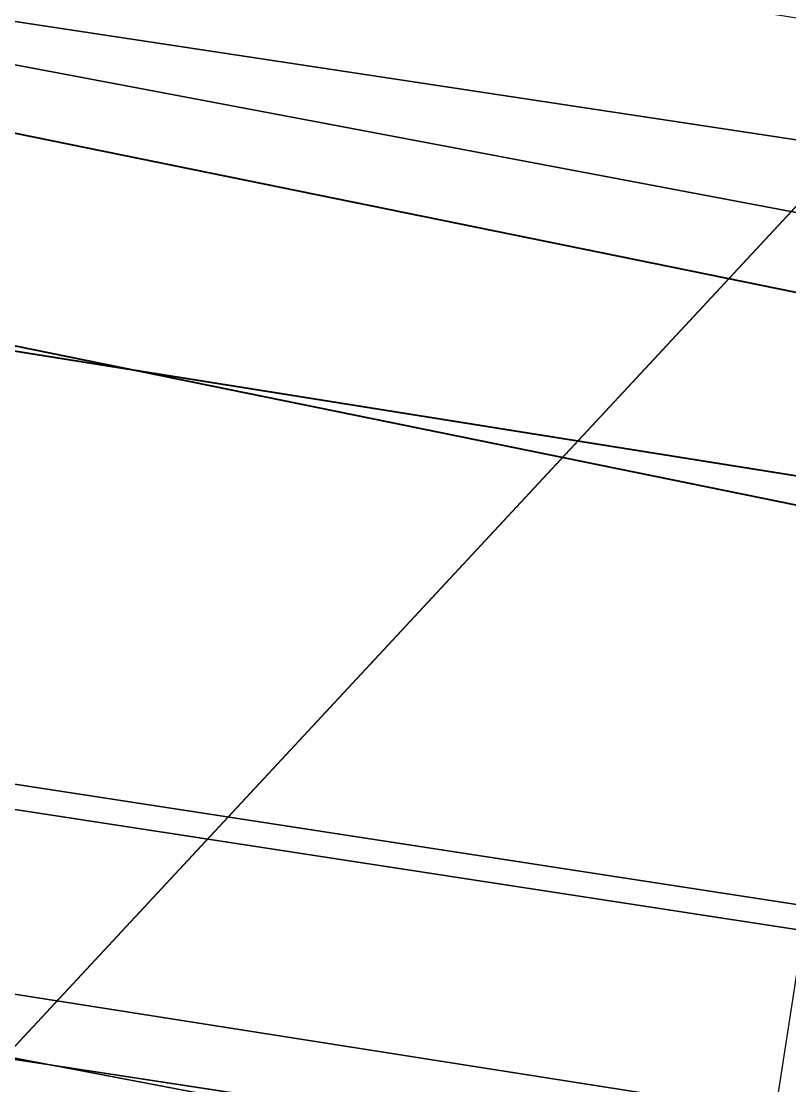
# Model space of a CAD drawing. Header units: metres. Extents: x 503497 to 504361, y 6966567 to 6966857.
# Drawn here: x 504125.2159 to 504125.3481, y 6966706.5749 to 6966706.7582 of the extents above; entities that cross this region are included whole.
import ezdxf

# ---------------------------------------------------------------- set-up
doc = ezdxf.new("R2010")
doc.units = ezdxf.units.M

msp = doc.modelspace()

# ---------------------------------------------------------------- linework, layer by layer
at = {"layer": 'SHADOW_APPROVED_20260111T072000'}
for points in [[(504124.9683, 6966704.1079), (504125.9354, 6966710.4181), (504052.7616, 6966725.3221), (504051.7945, 6966719.0119), (504124.9683, 6966704.1079)], [(504168.8949, 6966699.7238), (504168.6104, 6966697.9001), (504095.4366, 6966712.8041), (504095.7211, 6966714.6278), (504168.8949, 6966699.7238)], [(504168.6104, 6966697.9001), (504168.9205, 6966697.8003), (504095.7467, 6966712.7043), (504095.4366, 6966712.8041), (504168.6104, 6966697.9001)], [(504168.9205, 6966697.8003), (504169.2405, 6966697.5447), (504096.0667, 6966712.4487), (504095.7467, 6966712.7043), (504168.9205, 6966697.8003)]]:
    msp.add_lwpolyline(points, close=True, dxfattribs=at)
msp.add_lwpolyline([(504124.6436, 6966689.8311), (504125.6223, 6966696.1052), (504122.7613, 6966696.5515), (504123.3955, 6966700.6171), (504123.6735, 6966701.1907), (504124.1841, 6966701.6081), (504124.6865, 6966701.7525), (504126.4679, 6966701.5261), (504126.6349, 6966702.5968), (504125.8564, 6966702.7697), (504125.4218, 6966703.0603), (504125.0625, 6966703.6133), (504124.9683, 6966704.1079), (504125.9354, 6966710.4181), (504127.8093, 6966710.1258), (504128.3574, 6966713.6393), (504140.8554, 6966711.6898), (504140.8554, 6966711.6898), (504140.7719, 6966711.1544), (504144.1851, 6966710.622), (504144.5661, 6966713.0647), (504153.1826, 6966711.7206), (504152.9477, 6966710.2148), (504167.8718, 6966707.8869)], dxfattribs=at)
at = {"layer": 'SHADOW_APPROVED_20260114T072400'}
for points in [[(504124.9683, 6966704.1079), (504125.9354, 6966710.4181), (504053.927, 6966724.0568), (504052.9599, 6966717.7466), (504124.9683, 6966704.1079)], [(504154.0443, 6966707.0275), (504153.1492, 6966701.2887), (504074.7733, 6966716.1335), (504075.6684, 6966721.8723), (504154.0443, 6966707.0275)], [(504153.1492, 6966701.2887), (504158.2689, 6966700.4901), (504079.893, 6966715.3349), (504074.7733, 6966716.1335), (504153.1492, 6966701.2887)], [(504158.2689, 6966700.4901), (504156.6455, 6966690.0834), (504078.2696, 6966704.9282), (504079.893, 6966715.3349), (504158.2689, 6966700.4901)]]:
    msp.add_lwpolyline(points, close=True, dxfattribs=at)
msp.add_lwpolyline([(504124.6436, 6966689.8311), (504125.6223, 6966696.1052), (504122.7613, 6966696.5515), (504123.3955, 6966700.6171), (504123.6735, 6966701.1907), (504124.1841, 6966701.6081), (504124.6865, 6966701.7525), (504126.4679, 6966701.5261), (504126.6349, 6966702.5968), (504125.8564, 6966702.7697), (504125.4218, 6966703.0603), (504125.0625, 6966703.6133), (504124.9683, 6966704.1079), (504125.9354, 6966710.4181), (504127.8093, 6966710.1258), (504128.3574, 6966713.6393), (504140.8554, 6966711.6898), (504140.8554, 6966711.6898), (504140.7719, 6966711.1544), (504144.1851, 6966710.622), (504144.5661, 6966713.0647), (504153.1826, 6966711.7206), (504152.9477, 6966710.2148), (504167.8718, 6966707.8869)], dxfattribs=at)
at = {"layer": 'SHADOW_APPROVED_20260122T071500'}
msp.add_lwpolyline([(504124.9683, 6966704.1079), (504125.9354, 6966710.4181), (504043.3689, 6966725.1862), (504042.4018, 6966718.876), (504124.9683, 6966704.1079)], close=True, dxfattribs=at)
msp.add_lwpolyline([(504124.6436, 6966689.8311), (504125.6223, 6966696.1052), (504122.7613, 6966696.5515), (504123.3955, 6966700.6171), (504123.6735, 6966701.1907), (504124.1841, 6966701.6081), (504124.6865, 6966701.7525), (504126.4679, 6966701.5261), (504126.6349, 6966702.5968), (504125.8564, 6966702.7697), (504125.4218, 6966703.0603), (504125.0625, 6966703.6133), (504124.9683, 6966704.1079), (504125.9354, 6966710.4181), (504127.8093, 6966710.1258), (504128.3574, 6966713.6393), (504140.8554, 6966711.6898), (504140.8554, 6966711.6898), (504140.7719, 6966711.1544), (504144.1851, 6966710.622), (504144.5661, 6966713.0647), (504153.1826, 6966711.7206), (504152.9477, 6966710.2148), (504167.8718, 6966707.8869)], dxfattribs=at)
at = {"layer": 'SHADOW_APPROVED_20260124T072500'}
for points in [[(504124.9683, 6966704.1079), (504125.9354, 6966710.4181), (504049.6923, 6966722.1331), (504048.7252, 6966715.8229), (504124.9683, 6966704.1079)], [(504169.7774, 6966699.9974), (504169.5259, 6966699.8139), (504093.2828, 6966711.5289), (504093.5343, 6966711.7124), (504169.7774, 6966699.9974)], [(504169.5259, 6966699.8139), (504168.8949, 6966699.7238), (504092.6518, 6966711.4388), (504093.2828, 6966711.5289), (504169.5259, 6966699.8139)]]:
    msp.add_lwpolyline(points, close=True, dxfattribs=at)
msp.add_lwpolyline([(504124.6436, 6966689.8311), (504125.6223, 6966696.1052), (504122.7613, 6966696.5515), (504123.3955, 6966700.6171), (504123.6735, 6966701.1907), (504124.1841, 6966701.6081), (504124.6865, 6966701.7525), (504126.4679, 6966701.5261), (504126.6349, 6966702.5968), (504125.8564, 6966702.7697), (504125.4218, 6966703.0603), (504125.0625, 6966703.6133), (504124.9683, 6966704.1079), (504125.9354, 6966710.4181), (504127.8093, 6966710.1258), (504128.3574, 6966713.6393), (504140.8554, 6966711.6898), (504140.8554, 6966711.6898), (504140.7719, 6966711.1544), (504144.1851, 6966710.622), (504144.5661, 6966713.0647), (504153.1826, 6966711.7206), (504152.9477, 6966710.2148), (504167.8718, 6966707.8869)], dxfattribs=at)
at = {"layer": 'SHADOW_APPROVED_20260126T071100'}
msp.add_lwpolyline([(504124.9683, 6966704.1079), (504125.9354, 6966710.4181), (504037.5103, 6966725.4639), (504036.5432, 6966719.1537), (504124.9683, 6966704.1079)], close=True, dxfattribs=at)
msp.add_lwpolyline([(504124.6436, 6966689.8311), (504125.6223, 6966696.1052), (504122.7613, 6966696.5515), (504123.3955, 6966700.6171), (504123.6735, 6966701.1907), (504124.1841, 6966701.6081), (504124.6865, 6966701.7525), (504126.4679, 6966701.5261), (504126.6349, 6966702.5968), (504125.8564, 6966702.7697), (504125.4218, 6966703.0603), (504125.0625, 6966703.6133), (504124.9683, 6966704.1079), (504125.9354, 6966710.4181), (504127.8093, 6966710.1258), (504128.3574, 6966713.6393), (504140.8554, 6966711.6898), (504140.8554, 6966711.6898), (504140.7719, 6966711.1544), (504144.1851, 6966710.622), (504144.5661, 6966713.0647), (504153.1826, 6966711.7206), (504152.9477, 6966710.2148), (504167.8718, 6966707.8869)], dxfattribs=at)
at = {"layer": 'SHADOW_APPROVED_20260127T071900'}
for points in [[(504124.9683, 6966704.1079), (504125.9354, 6966710.4181), (504043.5925, 6966722.9107), (504042.6254, 6966716.6005), (504124.9683, 6966704.1079)], [(504170.0047, 6966700.3561), (504169.7774, 6966699.9974), (504087.4345, 6966712.49), (504087.6618, 6966712.8487), (504170.0047, 6966700.3561)], [(504169.7774, 6966699.9974), (504169.5259, 6966699.8139), (504087.183, 6966712.3065), (504087.4345, 6966712.49), (504169.7774, 6966699.9974)]]:
    msp.add_lwpolyline(points, close=True, dxfattribs=at)
msp.add_lwpolyline([(504124.6436, 6966689.8311), (504125.6223, 6966696.1052), (504122.7613, 6966696.5515), (504123.3955, 6966700.6171), (504123.6735, 6966701.1907), (504124.1841, 6966701.6081), (504124.6865, 6966701.7525), (504126.4679, 6966701.5261), (504126.6349, 6966702.5968), (504125.8564, 6966702.7697), (504125.4218, 6966703.0603), (504125.0625, 6966703.6133), (504124.9683, 6966704.1079), (504125.9354, 6966710.4181), (504127.8093, 6966710.1258), (504128.3574, 6966713.6393), (504140.8554, 6966711.6898), (504140.8554, 6966711.6898), (504140.7719, 6966711.1544), (504144.1851, 6966710.622), (504144.5661, 6966713.0647), (504153.1826, 6966711.7206), (504152.9477, 6966710.2148), (504167.8718, 6966707.8869)], dxfattribs=at)
at = {"layer": 'SHADOW_APPROVED_20260129T071100'}
for points in [[(504124.9683, 6966704.1079), (504125.9354, 6966710.4181), (504035.4897, 6966724.6369), (504034.5226, 6966718.3267), (504124.9683, 6966704.1079)], [(504169.5259, 6966699.8139), (504168.8949, 6966699.7238), (504078.4492, 6966713.9426), (504079.0802, 6966714.0327), (504169.5259, 6966699.8139)], [(504168.8949, 6966699.7238), (504168.6104, 6966697.9001), (504078.1647, 6966712.1189), (504078.4492, 6966713.9426), (504168.8949, 6966699.7238)]]:
    msp.add_lwpolyline(points, close=True, dxfattribs=at)
msp.add_lwpolyline([(504124.6436, 6966689.8311), (504125.6223, 6966696.1052), (504122.7613, 6966696.5515), (504123.3955, 6966700.6171), (504123.6735, 6966701.1907), (504124.1841, 6966701.6081), (504124.6865, 6966701.7525), (504126.4679, 6966701.5261), (504126.6349, 6966702.5968), (504125.8564, 6966702.7697), (504125.4218, 6966703.0603), (504125.0625, 6966703.6133), (504124.9683, 6966704.1079), (504125.9354, 6966710.4181), (504127.8093, 6966710.1258), (504128.3574, 6966713.6393), (504140.8554, 6966711.6898), (504140.8554, 6966711.6898), (504140.7719, 6966711.1544), (504144.1851, 6966710.622), (504144.5661, 6966713.0647), (504153.1826, 6966711.7206), (504152.9477, 6966710.2148), (504167.8718, 6966707.8869)], dxfattribs=at)
at = {"layer": 'SHADOW_APPROVED_20260130T071100'}
for points in [[(504124.9683, 6966704.1079), (504125.9354, 6966710.4181), (504034.8035, 6966724.3323), (504033.8364, 6966718.0221), (504124.9683, 6966704.1079)], [(504169.7774, 6966699.9974), (504169.5259, 6966699.8139), (504078.394, 6966713.7281), (504078.6455, 6966713.9116), (504169.7774, 6966699.9974)], [(504169.5259, 6966699.8139), (504168.8949, 6966699.7238), (504077.763, 6966713.638), (504078.394, 6966713.7281), (504169.5259, 6966699.8139)]]:
    msp.add_lwpolyline(points, close=True, dxfattribs=at)
msp.add_lwpolyline([(504124.6436, 6966689.8311), (504125.6223, 6966696.1052), (504122.7613, 6966696.5515), (504123.3955, 6966700.6171), (504123.6735, 6966701.1907), (504124.1841, 6966701.6081), (504124.6865, 6966701.7525), (504126.4679, 6966701.5261), (504126.6349, 6966702.5968), (504125.8564, 6966702.7697), (504125.4218, 6966703.0603), (504125.0625, 6966703.6133), (504124.9683, 6966704.1079), (504125.9354, 6966710.4181), (504127.8093, 6966710.1258), (504128.3574, 6966713.6393), (504140.8554, 6966711.6898), (504140.8554, 6966711.6898), (504140.7719, 6966711.1544), (504144.1851, 6966710.622), (504144.5661, 6966713.0647), (504153.1826, 6966711.7206), (504152.9477, 6966710.2148), (504167.8718, 6966707.8869)], dxfattribs=at)
at = {"layer": 'SHADOW_APPROVED_20260203T070000'}
for points in [[(504124.9683, 6966704.1079), (504125.9354, 6966710.4181), (504019.9112, 6966726.7195), (504018.9441, 6966720.4093), (504124.9683, 6966704.1079)], [(504169.7774, 6966699.9974), (504169.5259, 6966699.8139), (504063.5017, 6966716.1153), (504063.7532, 6966716.2988), (504169.7774, 6966699.9974)], [(504169.5259, 6966699.8139), (504168.8949, 6966699.7238), (504062.8707, 6966716.0252), (504063.5017, 6966716.1153), (504169.5259, 6966699.8139)]]:
    msp.add_lwpolyline(points, close=True, dxfattribs=at)
msp.add_lwpolyline([(504124.6436, 6966689.8311), (504125.6223, 6966696.1052), (504122.7613, 6966696.5515), (504123.3955, 6966700.6171), (504123.6735, 6966701.1907), (504124.1841, 6966701.6081), (504124.6865, 6966701.7525), (504126.4679, 6966701.5261), (504126.6349, 6966702.5968), (504125.8564, 6966702.7697), (504125.4218, 6966703.0603), (504125.0625, 6966703.6133), (504124.9683, 6966704.1079), (504125.9354, 6966710.4181), (504127.8093, 6966710.1258), (504128.3574, 6966713.6393), (504140.8554, 6966711.6898), (504140.8554, 6966711.6898), (504140.7719, 6966711.1544), (504144.1851, 6966710.622), (504144.5661, 6966713.0647), (504153.1826, 6966711.7206), (504152.9477, 6966710.2148), (504167.8718, 6966707.8869)], dxfattribs=at)
at = {"layer": 'SHADOW_APPROVED_20260314T074000'}
msp.add_lwpolyline([(504124.6436, 6966689.8311), (504125.6223, 6966696.1052), (504122.7613, 6966696.5515), (504123.3955, 6966700.6171), (504123.6735, 6966701.1907), (504124.1841, 6966701.6081), (504124.6865, 6966701.7525), (504126.4679, 6966701.5261), (504126.6349, 6966702.5968), (504125.8564, 6966702.7697), (504125.4218, 6966703.0603), (504125.0625, 6966703.6133), (504124.9683, 6966704.1079), (504125.9354, 6966710.4181), (504127.8093, 6966710.1258), (504128.3574, 6966713.6393), (504140.8554, 6966711.6898), (504140.8554, 6966711.6898), (504140.7719, 6966711.1544), (504144.1851, 6966710.622), (504144.5661, 6966713.0647), (504153.1826, 6966711.7206), (504152.9477, 6966710.2148), (504167.8718, 6966707.8869)], dxfattribs=at)
msp.add_lwpolyline([(504124.9683, 6966704.1079), (504125.9354, 6966710.4181), (504038.1809, 6966694.9617), (504037.2138, 6966688.6515), (504124.9683, 6966704.1079)], close=True, dxfattribs=at)
at = {"layer": 'SHADOW_APPROVED_20260426T070000'}
msp.add_lwpolyline([(504124.6436, 6966689.8311), (504125.6223, 6966696.1052), (504122.7613, 6966696.5515), (504123.3955, 6966700.6171), (504123.6735, 6966701.1907), (504124.1841, 6966701.6081), (504124.6865, 6966701.7525), (504126.4679, 6966701.5261), (504126.6349, 6966702.5968), (504125.8564, 6966702.7697), (504125.4218, 6966703.0603), (504125.0625, 6966703.6133), (504124.9683, 6966704.1079), (504125.9354, 6966710.4181), (504127.8093, 6966710.1258), (504128.3574, 6966713.6393), (504140.8554, 6966711.6898), (504140.8554, 6966711.6898), (504140.7719, 6966711.1544), (504144.1851, 6966710.622), (504144.5661, 6966713.0647), (504153.1826, 6966711.7206), (504152.9477, 6966710.2148), (504167.8718, 6966707.8869)], dxfattribs=at)
msp.add_lwpolyline([(504124.9683, 6966704.1079), (504125.9354, 6966710.4181), (503908.8078, 6966628.3563), (503907.8407, 6966622.0461), (504124.9683, 6966704.1079)], close=True, dxfattribs=at)
at = {"layer": 'SHADOW_APPROVED_20260621T090000'}
for points in [[(504146.7781, 6966729.7721), (504138.446, 6966731.0718), (504074.4596, 6966662.2573), (504082.7917, 6966660.9576), (504146.7781, 6966729.7721)], [(504146.9294, 6966730.7425), (504146.7781, 6966729.7721), (504082.7917, 6966660.9576), (504082.943, 6966661.928), (504146.9294, 6966730.7425)], [(504124.9683, 6966704.1079), (504125.9354, 6966710.4181), (504067.4191, 6966647.4865), (504066.452, 6966641.1763), (504124.9683, 6966704.1079)]]:
    msp.add_lwpolyline(points, close=True, dxfattribs=at)
msp.add_lwpolyline([(504124.6436, 6966689.8311), (504125.6223, 6966696.1052), (504122.7613, 6966696.5515), (504123.3955, 6966700.6171), (504123.6735, 6966701.1907), (504124.1841, 6966701.6081), (504124.6865, 6966701.7525), (504126.4679, 6966701.5261), (504126.6349, 6966702.5968), (504125.8564, 6966702.7697), (504125.4218, 6966703.0603), (504125.0625, 6966703.6133), (504124.9683, 6966704.1079), (504125.9354, 6966710.4181), (504127.8093, 6966710.1258), (504128.3574, 6966713.6393), (504140.8554, 6966711.6898), (504140.8554, 6966711.6898), (504140.7719, 6966711.1544), (504144.1851, 6966710.622), (504144.5661, 6966713.0647), (504153.1826, 6966711.7206), (504152.9477, 6966710.2148), (504167.8718, 6966707.8869)], dxfattribs=at)
at = {"layer": 'SHADOW_APPROVED_20260621T120000'}
msp.add_lwpolyline([(504124.6436, 6966689.8311), (504125.6223, 6966696.1052), (504122.7613, 6966696.5515), (504123.3955, 6966700.6171), (504123.6735, 6966701.1907), (504124.1841, 6966701.6081), (504124.6865, 6966701.7525), (504126.4679, 6966701.5261), (504126.6349, 6966702.5968), (504125.8564, 6966702.7697), (504125.4218, 6966703.0603), (504125.0625, 6966703.6133), (504124.9683, 6966704.1079), (504125.9354, 6966710.4181), (504127.8093, 6966710.1258), (504128.3574, 6966713.6393), (504140.8554, 6966711.6898), (504140.8554, 6966711.6898), (504140.7719, 6966711.1544), (504144.1851, 6966710.622), (504144.5661, 6966713.0647), (504153.1826, 6966711.7206), (504152.9477, 6966710.2148), (504167.8718, 6966707.8869)], dxfattribs=at)
msp.add_lwpolyline([(504124.9683, 6966704.1079), (504125.9354, 6966710.4181), (504128.5564, 6966661.7453), (504127.5893, 6966655.4351), (504124.9683, 6966704.1079)], close=True, dxfattribs=at)
at = {"layer": 'SHADOW_APPROVED_20260621T140000'}
msp.add_lwpolyline([(504124.6436, 6966689.8311), (504125.6223, 6966696.1052), (504122.7613, 6966696.5515), (504123.3955, 6966700.6171), (504123.6735, 6966701.1907), (504124.1841, 6966701.6081), (504124.6865, 6966701.7525), (504126.4679, 6966701.5261), (504126.6349, 6966702.5968), (504125.8564, 6966702.7697), (504125.4218, 6966703.0603), (504125.0625, 6966703.6133), (504124.9683, 6966704.1079), (504125.9354, 6966710.4181), (504127.8093, 6966710.1258), (504128.3574, 6966713.6393), (504140.8554, 6966711.6898), (504140.8554, 6966711.6898), (504140.7719, 6966711.1544), (504144.1851, 6966710.622), (504144.5661, 6966713.0647), (504153.1826, 6966711.7206), (504152.9477, 6966710.2148), (504167.8718, 6966707.8869)], dxfattribs=at)
msp.add_lwpolyline([(504124.9683, 6966704.1079), (504125.9354, 6966710.4181), (504164.8451, 6966654.6121), (504163.878, 6966648.3019), (504124.9683, 6966704.1079)], close=True, dxfattribs=at)
at = {"layer": 'SHADOW_APPROVED_20260621T150000'}
msp.add_lwpolyline([(504124.6436, 6966689.8311), (504125.6223, 6966696.1052), (504122.7613, 6966696.5515), (504123.3955, 6966700.6171), (504123.6735, 6966701.1907), (504124.1841, 6966701.6081), (504124.6865, 6966701.7525), (504126.4679, 6966701.5261), (504126.6349, 6966702.5968), (504125.8564, 6966702.7697), (504125.4218, 6966703.0603), (504125.0625, 6966703.6133), (504124.9683, 6966704.1079), (504125.9354, 6966710.4181), (504127.8093, 6966710.1258), (504128.3574, 6966713.6393), (504140.8554, 6966711.6898), (504140.8554, 6966711.6898), (504140.7719, 6966711.1544), (504144.1851, 6966710.622), (504144.5661, 6966713.0647), (504153.1826, 6966711.7206), (504152.9477, 6966710.2148), (504167.8718, 6966707.8869)], dxfattribs=at)
msp.add_lwpolyline([(504124.9683, 6966704.1079), (504125.9354, 6966710.4181), (504199.2155, 6966641.4153), (504198.2484, 6966635.1051), (504124.9683, 6966704.1079)], close=True, dxfattribs=at)
at = {"layer": 'SHADOW_APPROVED_20260621T160000'}
msp.add_lwpolyline([(504124.6436, 6966689.8311), (504125.6223, 6966696.1052), (504122.7613, 6966696.5515), (504123.3955, 6966700.6171), (504123.6735, 6966701.1907), (504124.1841, 6966701.6081), (504124.6865, 6966701.7525), (504126.4679, 6966701.5261), (504126.6349, 6966702.5968), (504125.8564, 6966702.7697), (504125.4218, 6966703.0603), (504125.0625, 6966703.6133), (504124.9683, 6966704.1079), (504125.9354, 6966710.4181), (504127.8093, 6966710.1258), (504128.3574, 6966713.6393), (504140.8554, 6966711.6898), (504140.8554, 6966711.6898), (504140.7719, 6966711.1544), (504144.1851, 6966710.622), (504144.5661, 6966713.0647), (504153.1826, 6966711.7206), (504152.9477, 6966710.2148), (504167.8718, 6966707.8869)], dxfattribs=at)
msp.add_lwpolyline([(504124.9683, 6966704.1079), (504125.9354, 6966710.4181), (504294.1916, 6966597.3183), (504293.2245, 6966591.0081), (504124.9683, 6966704.1079)], close=True, dxfattribs=at)
at = {"layer": 'SHADOW_APPROVED_20261019T053000'}
for points in [[(504124.9683, 6966704.1079), (504125.9354, 6966710.4181), (503549.1797, 6966802.5509), (503548.2126, 6966796.2407), (504124.9683, 6966704.1079)], [(504169.5259, 6966699.8139), (504168.8949, 6966699.7238), (503592.1392, 6966791.8566), (503592.7702, 6966791.9467), (504169.5259, 6966699.8139)], [(504168.8949, 6966699.7238), (504168.6104, 6966697.9001), (503591.8547, 6966790.0329), (503592.1392, 6966791.8566), (504168.8949, 6966699.7238)]]:
    msp.add_lwpolyline(points, close=True, dxfattribs=at)
msp.add_lwpolyline([(504124.6436, 6966689.8311), (504125.6223, 6966696.1052), (504122.7613, 6966696.5515), (504123.3955, 6966700.6171), (504123.6735, 6966701.1907), (504124.1841, 6966701.6081), (504124.6865, 6966701.7525), (504126.4679, 6966701.5261), (504126.6349, 6966702.5968), (504125.8564, 6966702.7697), (504125.4218, 6966703.0603), (504125.0625, 6966703.6133), (504124.9683, 6966704.1079), (504125.9354, 6966710.4181), (504127.8093, 6966710.1258), (504128.3574, 6966713.6393), (504140.8554, 6966711.6898), (504140.8554, 6966711.6898), (504140.7719, 6966711.1544), (504144.1851, 6966710.622), (504144.5661, 6966713.0647), (504153.1826, 6966711.7206), (504152.9477, 6966710.2148), (504167.8718, 6966707.8869)], dxfattribs=at)
at = {"layer": 'SHADOW_APPROVED_20261112T063500'}
msp.add_lwpolyline([(504124.9683, 6966704.1079), (504125.9354, 6966710.4181), (504027.6571, 6966726.3723), (504026.69, 6966720.0621), (504124.9683, 6966704.1079)], close=True, dxfattribs=at)
msp.add_lwpolyline([(504124.6436, 6966689.8311), (504125.6223, 6966696.1052), (504122.7613, 6966696.5515), (504123.3955, 6966700.6171), (504123.6735, 6966701.1907), (504124.1841, 6966701.6081), (504124.6865, 6966701.7525), (504126.4679, 6966701.5261), (504126.6349, 6966702.5968), (504125.8564, 6966702.7697), (504125.4218, 6966703.0603), (504125.0625, 6966703.6133), (504124.9683, 6966704.1079), (504125.9354, 6966710.4181), (504127.8093, 6966710.1258), (504128.3574, 6966713.6393), (504140.8554, 6966711.6898), (504140.8554, 6966711.6898), (504140.7719, 6966711.1544), (504144.1851, 6966710.622), (504144.5661, 6966713.0647), (504153.1826, 6966711.7206), (504152.9477, 6966710.2148), (504167.8718, 6966707.8869)], dxfattribs=at)
at = {"layer": 'SHADOW_APPROVED_20261113T063500'}
msp.add_lwpolyline([(504124.9683, 6966704.1079), (504125.9354, 6966710.4181), (504028.1253, 6966726.7878), (504027.1582, 6966720.4776), (504124.9683, 6966704.1079)], close=True, dxfattribs=at)
msp.add_lwpolyline([(504124.6436, 6966689.8311), (504125.6223, 6966696.1052), (504122.7613, 6966696.5515), (504123.3955, 6966700.6171), (504123.6735, 6966701.1907), (504124.1841, 6966701.6081), (504124.6865, 6966701.7525), (504126.4679, 6966701.5261), (504126.6349, 6966702.5968), (504125.8564, 6966702.7697), (504125.4218, 6966703.0603), (504125.0625, 6966703.6133), (504124.9683, 6966704.1079), (504125.9354, 6966710.4181), (504127.8093, 6966710.1258), (504128.3574, 6966713.6393), (504140.8554, 6966711.6898), (504140.8554, 6966711.6898), (504140.7719, 6966711.1544), (504144.1851, 6966710.622), (504144.5661, 6966713.0647), (504153.1826, 6966711.7206), (504152.9477, 6966710.2148), (504167.8718, 6966707.8869)], dxfattribs=at)
at = {"layer": 'SHADOW_APPROVED_20261122T065200'}
msp.add_lwpolyline([(504124.9683, 6966704.1079), (504125.9354, 6966710.4181), (504045.7713, 6966724.8689), (504044.8042, 6966718.5587), (504124.9683, 6966704.1079)], close=True, dxfattribs=at)
msp.add_lwpolyline([(504124.6436, 6966689.8311), (504125.6223, 6966696.1052), (504122.7613, 6966696.5515), (504123.3955, 6966700.6171), (504123.6735, 6966701.1907), (504124.1841, 6966701.6081), (504124.6865, 6966701.7525), (504126.4679, 6966701.5261), (504126.6349, 6966702.5968), (504125.8564, 6966702.7697), (504125.4218, 6966703.0603), (504125.0625, 6966703.6133), (504124.9683, 6966704.1079), (504125.9354, 6966710.4181), (504127.8093, 6966710.1258), (504128.3574, 6966713.6393), (504140.8554, 6966711.6898), (504140.8554, 6966711.6898), (504140.7719, 6966711.1544), (504144.1851, 6966710.622), (504144.5661, 6966713.0647), (504153.1826, 6966711.7206), (504152.9477, 6966710.2148), (504167.8718, 6966707.8869)], dxfattribs=at)
at = {"layer": 'SHADOW_APPROVED_20261123T070300'}
msp.add_lwpolyline([(504124.9683, 6966704.1079), (504125.9354, 6966710.4181), (504053.5385, 6966722.4246), (504052.5714, 6966716.1144), (504124.9683, 6966704.1079)], close=True, dxfattribs=at)
msp.add_lwpolyline([(504124.6436, 6966689.8311), (504125.6223, 6966696.1052), (504122.7613, 6966696.5515), (504123.3955, 6966700.6171), (504123.6735, 6966701.1907), (504124.1841, 6966701.6081), (504124.6865, 6966701.7525), (504126.4679, 6966701.5261), (504126.6349, 6966702.5968), (504125.8564, 6966702.7697), (504125.4218, 6966703.0603), (504125.0625, 6966703.6133), (504124.9683, 6966704.1079), (504125.9354, 6966710.4181), (504127.8093, 6966710.1258), (504128.3574, 6966713.6393), (504140.8554, 6966711.6898), (504140.8554, 6966711.6898), (504140.7719, 6966711.1544), (504144.1851, 6966710.622), (504144.5661, 6966713.0647), (504153.1826, 6966711.7206), (504152.9477, 6966710.2148), (504167.8718, 6966707.8869)], dxfattribs=at)
at = {"layer": 'SHADOW_APPROVED_20261221T090000'}
msp.add_lwpolyline([(504124.6436, 6966689.8311), (504125.6223, 6966696.1052), (504122.7613, 6966696.5515), (504123.3955, 6966700.6171), (504123.6735, 6966701.1907), (504124.1841, 6966701.6081), (504124.6865, 6966701.7525), (504126.4679, 6966701.5261), (504126.6349, 6966702.5968), (504125.8564, 6966702.7697), (504125.4218, 6966703.0603), (504125.0625, 6966703.6133), (504124.9683, 6966704.1079), (504125.9354, 6966710.4181), (504127.8093, 6966710.1258), (504128.3574, 6966713.6393), (504140.8554, 6966711.6898), (504140.8554, 6966711.6898), (504140.7719, 6966711.1544), (504144.1851, 6966710.622), (504144.5661, 6966713.0647), (504153.1826, 6966711.7206), (504152.9477, 6966710.2148), (504167.8718, 6966707.8869)], dxfattribs=at)
msp.add_lwpolyline([(504124.9683, 6966704.1079), (504125.9354, 6966710.4181), (504095.6807, 6966712.2175), (504094.7136, 6966705.9073), (504124.9683, 6966704.1079)], close=True, dxfattribs=at)
at = {"layer": 'SHADOW_APPROVED_20261221T120000'}
msp.add_lwpolyline([(504124.6436, 6966689.8311), (504125.6223, 6966696.1052), (504122.7613, 6966696.5515), (504123.3955, 6966700.6171), (504123.6735, 6966701.1907), (504124.1841, 6966701.6081), (504124.6865, 6966701.7525), (504126.4679, 6966701.5261), (504126.6349, 6966702.5968), (504125.8564, 6966702.7697), (504125.4218, 6966703.0603), (504125.0625, 6966703.6133), (504124.9683, 6966704.1079), (504125.9354, 6966710.4181), (504127.8093, 6966710.1258), (504128.3574, 6966713.6393), (504140.8554, 6966711.6898), (504140.8554, 6966711.6898), (504140.7719, 6966711.1544), (504144.1851, 6966710.622), (504144.5661, 6966713.0647), (504153.1826, 6966711.7206), (504152.9477, 6966710.2148), (504167.8718, 6966707.8869)], dxfattribs=at)
msp.add_lwpolyline([(504124.9683, 6966704.1079), (504125.9354, 6966710.4181), (504128.2079, 6966707.6873), (504127.2408, 6966701.3771), (504124.9683, 6966704.1079)], close=True, dxfattribs=at)
at = {"layer": 'SHADOW_APPROVED_20261221T150000'}
msp.add_lwpolyline([(504124.9683, 6966704.1079), (504125.9354, 6966710.4181), (504163.6293, 6966714.4384), (504162.6622, 6966708.1282), (504124.9683, 6966704.1079)], close=True, dxfattribs=at)
msp.add_lwpolyline([(504124.6436, 6966689.8311), (504125.6223, 6966696.1052), (504122.7613, 6966696.5515), (504123.3955, 6966700.6171), (504123.6735, 6966701.1907), (504124.1841, 6966701.6081), (504124.6865, 6966701.7525), (504126.4679, 6966701.5261), (504126.6349, 6966702.5968), (504125.8564, 6966702.7697), (504125.4218, 6966703.0603), (504125.0625, 6966703.6133), (504124.9683, 6966704.1079), (504125.9354, 6966710.4181), (504127.8093, 6966710.1258), (504128.3574, 6966713.6393), (504140.8554, 6966711.6898), (504140.8554, 6966711.6898), (504140.7719, 6966711.1544), (504144.1851, 6966710.622), (504144.5661, 6966713.0647), (504153.1826, 6966711.7206), (504152.9477, 6966710.2148), (504167.8718, 6966707.8869)], dxfattribs=at)
at = {"layer": 'SHADOW_APPROVED_20261221T160000'}
msp.add_lwpolyline([(504124.9683, 6966704.1079), (504125.9354, 6966710.4181), (504185.4972, 6966722.3699), (504184.5301, 6966716.0597), (504124.9683, 6966704.1079)], close=True, dxfattribs=at)
msp.add_lwpolyline([(504124.6436, 6966689.8311), (504125.6223, 6966696.1052), (504122.7613, 6966696.5515), (504123.3955, 6966700.6171), (504123.6735, 6966701.1907), (504124.1841, 6966701.6081), (504124.6865, 6966701.7525), (504126.4679, 6966701.5261), (504126.6349, 6966702.5968), (504125.8564, 6966702.7697), (504125.4218, 6966703.0603), (504125.0625, 6966703.6133), (504124.9683, 6966704.1079), (504125.9354, 6966710.4181), (504127.8093, 6966710.1258), (504128.3574, 6966713.6393), (504140.8554, 6966711.6898), (504140.8554, 6966711.6898), (504140.7719, 6966711.1544), (504144.1851, 6966710.622), (504144.5661, 6966713.0647), (504153.1826, 6966711.7206), (504152.9477, 6966710.2148), (504167.8718, 6966707.8869)], dxfattribs=at)
at = {"layer": 'SHADOW_APPROVED_20261221T170000'}
msp.add_lwpolyline([(504124.9683, 6966704.1079), (504125.9354, 6966710.4181), (504229.1353, 6966741.3057), (504228.1682, 6966734.9955), (504124.9683, 6966704.1079)], close=True, dxfattribs=at)
msp.add_lwpolyline([(504124.6436, 6966689.8311), (504125.6223, 6966696.1052), (504122.7613, 6966696.5515), (504123.3955, 6966700.6171), (504123.6735, 6966701.1907), (504124.1841, 6966701.6081), (504124.6865, 6966701.7525), (504126.4679, 6966701.5261), (504126.6349, 6966702.5968), (504125.8564, 6966702.7697), (504125.4218, 6966703.0603), (504125.0625, 6966703.6133), (504124.9683, 6966704.1079), (504125.9354, 6966710.4181), (504127.8093, 6966710.1258), (504128.3574, 6966713.6393), (504140.8554, 6966711.6898), (504140.8554, 6966711.6898), (504140.7719, 6966711.1544), (504144.1851, 6966710.622), (504144.5661, 6966713.0647), (504153.1826, 6966711.7206), (504152.9477, 6966710.2148), (504167.8718, 6966707.8869)], dxfattribs=at)
at = {"layer": 'SHADOW_COMPARATOR_RL48_20260111T072000'}
for points in [[(504124.9683, 6966704.1079), (504125.9354, 6966710.4181), (504080.3081, 6966719.7115), (504079.341, 6966713.4013), (504124.9683, 6966704.1079)], [(504168.8949, 6966699.7238), (504168.6104, 6966697.9001), (504122.9831, 6966707.1935), (504123.2676, 6966709.0172), (504168.8949, 6966699.7238)], [(504168.6104, 6966697.9001), (504168.9205, 6966697.8003), (504123.2932, 6966707.0937), (504122.9831, 6966707.1935), (504168.6104, 6966697.9001)], [(504168.9205, 6966697.8003), (504169.2405, 6966697.5447), (504123.6132, 6966706.8381), (504123.2932, 6966707.0937), (504168.9205, 6966697.8003)]]:
    msp.add_lwpolyline(points, close=True, dxfattribs=at)
msp.add_lwpolyline([(504124.6436, 6966689.8311), (504125.6223, 6966696.1052), (504122.7613, 6966696.5515), (504123.3955, 6966700.6171), (504123.6735, 6966701.1907), (504124.1841, 6966701.6081), (504124.6865, 6966701.7525), (504126.4679, 6966701.5261), (504126.6349, 6966702.5968), (504125.8564, 6966702.7697), (504125.4218, 6966703.0603), (504125.0625, 6966703.6133), (504124.9683, 6966704.1079), (504125.9354, 6966710.4181), (504127.8093, 6966710.1258), (504128.3574, 6966713.6393), (504140.8554, 6966711.6898), (504140.8554, 6966711.6898), (504140.7719, 6966711.1544), (504144.1851, 6966710.622), (504144.5661, 6966713.0647), (504153.1826, 6966711.7206), (504152.9477, 6966710.2148), (504167.8718, 6966707.8869)], dxfattribs=at)
at = {"layer": 'SHADOW_COMPARATOR_RL48_20260114T072400'}
msp.add_lwpolyline([(504124.9683, 6966704.1079), (504125.9354, 6966710.4181), (504081.0348, 6966718.9225), (504080.0677, 6966712.6123), (504124.9683, 6966704.1079)], close=True, dxfattribs=at)
msp.add_lwpolyline([(504124.6436, 6966689.8311), (504125.6223, 6966696.1052), (504122.7613, 6966696.5515), (504123.3955, 6966700.6171), (504123.6735, 6966701.1907), (504124.1841, 6966701.6081), (504124.6865, 6966701.7525), (504126.4679, 6966701.5261), (504126.6349, 6966702.5968), (504125.8564, 6966702.7697), (504125.4218, 6966703.0603), (504125.0625, 6966703.6133), (504124.9683, 6966704.1079), (504125.9354, 6966710.4181), (504127.8093, 6966710.1258), (504128.3574, 6966713.6393), (504140.8554, 6966711.6898), (504140.8554, 6966711.6898), (504140.7719, 6966711.1544), (504144.1851, 6966710.622), (504144.5661, 6966713.0647), (504153.1826, 6966711.7206), (504152.9477, 6966710.2148), (504167.8718, 6966707.8869)], dxfattribs=at)
at = {"layer": 'SHADOW_COMPARATOR_RL48_20260122T071500'}
msp.add_lwpolyline([(504124.9683, 6966704.1079), (504125.9354, 6966710.4181), (504074.4513, 6966719.6267), (504073.4842, 6966713.3165), (504124.9683, 6966704.1079)], close=True, dxfattribs=at)
msp.add_lwpolyline([(504124.6436, 6966689.8311), (504125.6223, 6966696.1052), (504122.7613, 6966696.5515), (504123.3955, 6966700.6171), (504123.6735, 6966701.1907), (504124.1841, 6966701.6081), (504124.6865, 6966701.7525), (504126.4679, 6966701.5261), (504126.6349, 6966702.5968), (504125.8564, 6966702.7697), (504125.4218, 6966703.0603), (504125.0625, 6966703.6133), (504124.9683, 6966704.1079), (504125.9354, 6966710.4181), (504127.8093, 6966710.1258), (504128.3574, 6966713.6393), (504140.8554, 6966711.6898), (504140.8554, 6966711.6898), (504140.7719, 6966711.1544), (504144.1851, 6966710.622), (504144.5661, 6966713.0647), (504153.1826, 6966711.7206), (504152.9477, 6966710.2148), (504167.8718, 6966707.8869)], dxfattribs=at)
at = {"layer": 'SHADOW_COMPARATOR_RL48_20260124T072500'}
for points in [[(504124.9683, 6966704.1079), (504125.9354, 6966710.4181), (504078.3942, 6966717.723), (504077.4271, 6966711.4128), (504124.9683, 6966704.1079)], [(504169.7774, 6966699.9974), (504169.5259, 6966699.8139), (504121.9847, 6966707.1188), (504122.2362, 6966707.3023), (504169.7774, 6966699.9974)], [(504169.5259, 6966699.8139), (504168.8949, 6966699.7238), (504121.3537, 6966707.0287), (504121.9847, 6966707.1188), (504169.5259, 6966699.8139)]]:
    msp.add_lwpolyline(points, close=True, dxfattribs=at)
msp.add_lwpolyline([(504124.6436, 6966689.8311), (504125.6223, 6966696.1052), (504122.7613, 6966696.5515), (504123.3955, 6966700.6171), (504123.6735, 6966701.1907), (504124.1841, 6966701.6081), (504124.6865, 6966701.7525), (504126.4679, 6966701.5261), (504126.6349, 6966702.5968), (504125.8564, 6966702.7697), (504125.4218, 6966703.0603), (504125.0625, 6966703.6133), (504124.9683, 6966704.1079), (504125.9354, 6966710.4181), (504127.8093, 6966710.1258), (504128.3574, 6966713.6393), (504140.8554, 6966711.6898), (504140.8554, 6966711.6898), (504140.7719, 6966711.1544), (504144.1851, 6966710.622), (504144.5661, 6966713.0647), (504153.1826, 6966711.7206), (504152.9477, 6966710.2148), (504167.8718, 6966707.8869)], dxfattribs=at)
at = {"layer": 'SHADOW_COMPARATOR_RL48_20260126T071100'}
msp.add_lwpolyline([(504124.9683, 6966704.1079), (504125.9354, 6966710.4181), (504070.7982, 6966719.7999), (504069.8311, 6966713.4897), (504124.9683, 6966704.1079)], close=True, dxfattribs=at)
msp.add_lwpolyline([(504124.6436, 6966689.8311), (504125.6223, 6966696.1052), (504122.7613, 6966696.5515), (504123.3955, 6966700.6171), (504123.6735, 6966701.1907), (504124.1841, 6966701.6081), (504124.6865, 6966701.7525), (504126.4679, 6966701.5261), (504126.6349, 6966702.5968), (504125.8564, 6966702.7697), (504125.4218, 6966703.0603), (504125.0625, 6966703.6133), (504124.9683, 6966704.1079), (504125.9354, 6966710.4181), (504127.8093, 6966710.1258), (504128.3574, 6966713.6393), (504140.8554, 6966711.6898), (504140.8554, 6966711.6898), (504140.7719, 6966711.1544), (504144.1851, 6966710.622), (504144.5661, 6966713.0647), (504153.1826, 6966711.7206), (504152.9477, 6966710.2148), (504167.8718, 6966707.8869)], dxfattribs=at)
at = {"layer": 'SHADOW_COMPARATOR_RL48_20260127T071900'}
for points in [[(504124.9683, 6966704.1079), (504125.9354, 6966710.4181), (504074.5907, 6966718.2078), (504073.6236, 6966711.8976), (504124.9683, 6966704.1079)], [(504170.0047, 6966700.3561), (504169.7774, 6966699.9974), (504118.4327, 6966707.7871), (504118.66, 6966708.1458), (504170.0047, 6966700.3561)], [(504169.7774, 6966699.9974), (504169.5259, 6966699.8139), (504118.1812, 6966707.6036), (504118.4327, 6966707.7871), (504169.7774, 6966699.9974)]]:
    msp.add_lwpolyline(points, close=True, dxfattribs=at)
msp.add_lwpolyline([(504124.6436, 6966689.8311), (504125.6223, 6966696.1052), (504122.7613, 6966696.5515), (504123.3955, 6966700.6171), (504123.6735, 6966701.1907), (504124.1841, 6966701.6081), (504124.6865, 6966701.7525), (504126.4679, 6966701.5261), (504126.6349, 6966702.5968), (504125.8564, 6966702.7697), (504125.4218, 6966703.0603), (504125.0625, 6966703.6133), (504124.9683, 6966704.1079), (504125.9354, 6966710.4181), (504127.8093, 6966710.1258), (504128.3574, 6966713.6393), (504140.8554, 6966711.6898), (504140.8554, 6966711.6898), (504140.7719, 6966711.1544), (504144.1851, 6966710.622), (504144.5661, 6966713.0647), (504153.1826, 6966711.7206), (504152.9477, 6966710.2148), (504167.8718, 6966707.8869)], dxfattribs=at)
at = {"layer": 'SHADOW_COMPARATOR_RL48_20260129T071100'}
for points in [[(504124.9683, 6966704.1079), (504125.9354, 6966710.4181), (504069.5382, 6966719.2842), (504068.5711, 6966712.974), (504124.9683, 6966704.1079)], [(504169.5259, 6966699.8139), (504168.8949, 6966699.7238), (504112.4977, 6966708.5899), (504113.1287, 6966708.68), (504169.5259, 6966699.8139)], [(504168.8949, 6966699.7238), (504168.6104, 6966697.9001), (504112.2132, 6966706.7662), (504112.4977, 6966708.5899), (504168.8949, 6966699.7238)]]:
    msp.add_lwpolyline(points, close=True, dxfattribs=at)
msp.add_lwpolyline([(504124.6436, 6966689.8311), (504125.6223, 6966696.1052), (504122.7613, 6966696.5515), (504123.3955, 6966700.6171), (504123.6735, 6966701.1907), (504124.1841, 6966701.6081), (504124.6865, 6966701.7525), (504126.4679, 6966701.5261), (504126.6349, 6966702.5968), (504125.8564, 6966702.7697), (504125.4218, 6966703.0603), (504125.0625, 6966703.6133), (504124.9683, 6966704.1079), (504125.9354, 6966710.4181), (504127.8093, 6966710.1258), (504128.3574, 6966713.6393), (504140.8554, 6966711.6898), (504140.8554, 6966711.6898), (504140.7719, 6966711.1544), (504144.1851, 6966710.622), (504144.5661, 6966713.0647), (504153.1826, 6966711.7206), (504152.9477, 6966710.2148), (504167.8718, 6966707.8869)], dxfattribs=at)
at = {"layer": 'SHADOW_COMPARATOR_RL48_20260130T071100'}
for points in [[(504124.9683, 6966704.1079), (504125.9354, 6966710.4181), (504069.1103, 6966719.0943), (504068.1432, 6966712.7841), (504124.9683, 6966704.1079)], [(504169.7774, 6966699.9974), (504169.5259, 6966699.8139), (504112.7008, 6966708.4901), (504112.9523, 6966708.6736), (504169.7774, 6966699.9974)], [(504169.5259, 6966699.8139), (504168.8949, 6966699.7238), (504112.0698, 6966708.4), (504112.7008, 6966708.4901), (504169.5259, 6966699.8139)]]:
    msp.add_lwpolyline(points, close=True, dxfattribs=at)
msp.add_lwpolyline([(504124.6436, 6966689.8311), (504125.6223, 6966696.1052), (504122.7613, 6966696.5515), (504123.3955, 6966700.6171), (504123.6735, 6966701.1907), (504124.1841, 6966701.6081), (504124.6865, 6966701.7525), (504126.4679, 6966701.5261), (504126.6349, 6966702.5968), (504125.8564, 6966702.7697), (504125.4218, 6966703.0603), (504125.0625, 6966703.6133), (504124.9683, 6966704.1079), (504125.9354, 6966710.4181), (504127.8093, 6966710.1258), (504128.3574, 6966713.6393), (504140.8554, 6966711.6898), (504140.8554, 6966711.6898), (504140.7719, 6966711.1544), (504144.1851, 6966710.622), (504144.5661, 6966713.0647), (504153.1826, 6966711.7206), (504152.9477, 6966710.2148), (504167.8718, 6966707.8869)], dxfattribs=at)
at = {"layer": 'SHADOW_COMPARATOR_RL48_20260203T070000'}
for points in [[(504124.9683, 6966704.1079), (504125.9354, 6966710.4181), (504059.8243, 6966720.5828), (504058.8572, 6966714.2726), (504124.9683, 6966704.1079)], [(504169.7774, 6966699.9974), (504169.5259, 6966699.8139), (504103.4148, 6966709.9786), (504103.6663, 6966710.1621), (504169.7774, 6966699.9974)], [(504169.5259, 6966699.8139), (504168.8949, 6966699.7238), (504102.7838, 6966709.8885), (504103.4148, 6966709.9786), (504169.5259, 6966699.8139)]]:
    msp.add_lwpolyline(points, close=True, dxfattribs=at)
msp.add_lwpolyline([(504124.6436, 6966689.8311), (504125.6223, 6966696.1052), (504122.7613, 6966696.5515), (504123.3955, 6966700.6171), (504123.6735, 6966701.1907), (504124.1841, 6966701.6081), (504124.6865, 6966701.7525), (504126.4679, 6966701.5261), (504126.6349, 6966702.5968), (504125.8564, 6966702.7697), (504125.4218, 6966703.0603), (504125.0625, 6966703.6133), (504124.9683, 6966704.1079), (504125.9354, 6966710.4181), (504127.8093, 6966710.1258), (504128.3574, 6966713.6393), (504140.8554, 6966711.6898), (504140.8554, 6966711.6898), (504140.7719, 6966711.1544), (504144.1851, 6966710.622), (504144.5661, 6966713.0647), (504153.1826, 6966711.7206), (504152.9477, 6966710.2148), (504167.8718, 6966707.8869)], dxfattribs=at)
at = {"layer": 'SHADOW_COMPARATOR_RL48_20260314T074000'}
msp.add_lwpolyline([(504124.6436, 6966689.8311), (504125.6223, 6966696.1052), (504122.7613, 6966696.5515), (504123.3955, 6966700.6171), (504123.6735, 6966701.1907), (504124.1841, 6966701.6081), (504124.6865, 6966701.7525), (504126.4679, 6966701.5261), (504126.6349, 6966702.5968), (504125.8564, 6966702.7697), (504125.4218, 6966703.0603), (504125.0625, 6966703.6133), (504124.9683, 6966704.1079), (504125.9354, 6966710.4181), (504127.8093, 6966710.1258), (504128.3574, 6966713.6393), (504140.8554, 6966711.6898), (504140.8554, 6966711.6898), (504140.7719, 6966711.1544), (504144.1851, 6966710.622), (504144.5661, 6966713.0647), (504153.1826, 6966711.7206), (504152.9477, 6966710.2148), (504167.8718, 6966707.8869)], dxfattribs=at)
msp.add_lwpolyline([(504124.9683, 6966704.1079), (504125.9354, 6966710.4181), (504071.2163, 6966700.7803), (504070.2492, 6966694.4701), (504124.9683, 6966704.1079)], close=True, dxfattribs=at)
at = {"layer": 'SHADOW_COMPARATOR_RL48_20260426T070000'}
msp.add_lwpolyline([(504124.6436, 6966689.8311), (504125.6223, 6966696.1052), (504122.7613, 6966696.5515), (504123.3955, 6966700.6171), (504123.6735, 6966701.1907), (504124.1841, 6966701.6081), (504124.6865, 6966701.7525), (504126.4679, 6966701.5261), (504126.6349, 6966702.5968), (504125.8564, 6966702.7697), (504125.4218, 6966703.0603), (504125.0625, 6966703.6133), (504124.9683, 6966704.1079), (504125.9354, 6966710.4181), (504127.8093, 6966710.1258), (504128.3574, 6966713.6393), (504140.8554, 6966711.6898), (504140.8554, 6966711.6898), (504140.7719, 6966711.1544), (504144.1851, 6966710.622), (504144.5661, 6966713.0647), (504153.1826, 6966711.7206), (504152.9477, 6966710.2148), (504167.8718, 6966707.8869)], dxfattribs=at)
msp.add_lwpolyline([(504124.9683, 6966704.1079), (504125.9354, 6966710.4181), (503990.5461, 6966659.2487), (503989.579, 6966652.9385), (504124.9683, 6966704.1079)], close=True, dxfattribs=at)
at = {"layer": 'SHADOW_COMPARATOR_RL48_20260621T090000'}
for points in [[(504146.7781, 6966729.7721), (504138.446, 6966731.0718), (504101.9583, 6966691.831), (504110.2904, 6966690.5313), (504146.7781, 6966729.7721)], [(504146.9294, 6966730.7425), (504146.7781, 6966729.7721), (504110.2904, 6966690.5313), (504110.4417, 6966691.5017), (504146.9294, 6966730.7425)], [(504124.9683, 6966704.1079), (504125.9354, 6966710.4181), (504089.4477, 6966671.1773), (504088.4806, 6966664.8671), (504124.9683, 6966704.1079)]]:
    msp.add_lwpolyline(points, close=True, dxfattribs=at)
msp.add_lwpolyline([(504124.6436, 6966689.8311), (504125.6223, 6966696.1052), (504122.7613, 6966696.5515), (504123.3955, 6966700.6171), (504123.6735, 6966701.1907), (504124.1841, 6966701.6081), (504124.6865, 6966701.7525), (504126.4679, 6966701.5261), (504126.6349, 6966702.5968), (504125.8564, 6966702.7697), (504125.4218, 6966703.0603), (504125.0625, 6966703.6133), (504124.9683, 6966704.1079), (504125.9354, 6966710.4181), (504127.8093, 6966710.1258), (504128.3574, 6966713.6393), (504140.8554, 6966711.6898), (504140.8554, 6966711.6898), (504140.7719, 6966711.1544), (504144.1851, 6966710.622), (504144.5661, 6966713.0647), (504153.1826, 6966711.7206), (504152.9477, 6966710.2148), (504167.8718, 6966707.8869)], dxfattribs=at)
at = {"layer": 'SHADOW_COMPARATOR_RL48_20260621T120000'}
msp.add_lwpolyline([(504124.6436, 6966689.8311), (504125.6223, 6966696.1052), (504122.7613, 6966696.5515), (504123.3955, 6966700.6171), (504123.6735, 6966701.1907), (504124.1841, 6966701.6081), (504124.6865, 6966701.7525), (504126.4679, 6966701.5261), (504126.6349, 6966702.5968), (504125.8564, 6966702.7697), (504125.4218, 6966703.0603), (504125.0625, 6966703.6133), (504124.9683, 6966704.1079), (504125.9354, 6966710.4181), (504127.8093, 6966710.1258), (504128.3574, 6966713.6393), (504140.8554, 6966711.6898), (504140.8554, 6966711.6898), (504140.7719, 6966711.1544), (504144.1851, 6966710.622), (504144.5661, 6966713.0647), (504153.1826, 6966711.7206), (504152.9477, 6966710.2148), (504167.8718, 6966707.8869)], dxfattribs=at)
msp.add_lwpolyline([(504124.9683, 6966704.1079), (504125.9354, 6966710.4181), (504127.5697, 6966680.0683), (504126.6026, 6966673.7581), (504124.9683, 6966704.1079)], close=True, dxfattribs=at)
at = {"layer": 'SHADOW_COMPARATOR_RL48_20260621T140000'}
msp.add_lwpolyline([(504124.6436, 6966689.8311), (504125.6223, 6966696.1052), (504122.7613, 6966696.5515), (504123.3955, 6966700.6171), (504123.6735, 6966701.1907), (504124.1841, 6966701.6081), (504124.6865, 6966701.7525), (504126.4679, 6966701.5261), (504126.6349, 6966702.5968), (504125.8564, 6966702.7697), (504125.4218, 6966703.0603), (504125.0625, 6966703.6133), (504124.9683, 6966704.1079), (504125.9354, 6966710.4181), (504127.8093, 6966710.1258), (504128.3574, 6966713.6393), (504140.8554, 6966711.6898), (504140.8554, 6966711.6898), (504140.7719, 6966711.1544), (504144.1851, 6966710.622), (504144.5661, 6966713.0647), (504153.1826, 6966711.7206), (504152.9477, 6966710.2148), (504167.8718, 6966707.8869)], dxfattribs=at)
msp.add_lwpolyline([(504124.9683, 6966704.1079), (504125.9354, 6966710.4181), (504150.1974, 6966675.6204), (504149.2303, 6966669.3102), (504124.9683, 6966704.1079)], close=True, dxfattribs=at)
at = {"layer": 'SHADOW_COMPARATOR_RL48_20260621T150000'}
msp.add_lwpolyline([(504124.6436, 6966689.8311), (504125.6223, 6966696.1052), (504122.7613, 6966696.5515), (504123.3955, 6966700.6171), (504123.6735, 6966701.1907), (504124.1841, 6966701.6081), (504124.6865, 6966701.7525), (504126.4679, 6966701.5261), (504126.6349, 6966702.5968), (504125.8564, 6966702.7697), (504125.4218, 6966703.0603), (504125.0625, 6966703.6133), (504124.9683, 6966704.1079), (504125.9354, 6966710.4181), (504127.8093, 6966710.1258), (504128.3574, 6966713.6393), (504140.8554, 6966711.6898), (504140.8554, 6966711.6898), (504140.7719, 6966711.1544), (504144.1851, 6966710.622), (504144.5661, 6966713.0647), (504153.1826, 6966711.7206), (504152.9477, 6966710.2148), (504167.8718, 6966707.8869)], dxfattribs=at)
msp.add_lwpolyline([(504124.9683, 6966704.1079), (504125.9354, 6966710.4181), (504171.629, 6966667.3916), (504170.6619, 6966661.0814), (504124.9683, 6966704.1079)], close=True, dxfattribs=at)
at = {"layer": 'SHADOW_COMPARATOR_RL48_20260621T160000'}
msp.add_lwpolyline([(504124.6436, 6966689.8311), (504125.6223, 6966696.1052), (504122.7613, 6966696.5515), (504123.3955, 6966700.6171), (504123.6735, 6966701.1907), (504124.1841, 6966701.6081), (504124.6865, 6966701.7525), (504126.4679, 6966701.5261), (504126.6349, 6966702.5968), (504125.8564, 6966702.7697), (504125.4218, 6966703.0603), (504125.0625, 6966703.6133), (504124.9683, 6966704.1079), (504125.9354, 6966710.4181), (504127.8093, 6966710.1258), (504128.3574, 6966713.6393), (504140.8554, 6966711.6898), (504140.8554, 6966711.6898), (504140.7719, 6966711.1544), (504144.1851, 6966710.622), (504144.5661, 6966713.0647), (504153.1826, 6966711.7206), (504152.9477, 6966710.2148), (504167.8718, 6966707.8869)], dxfattribs=at)
msp.add_lwpolyline([(504124.9683, 6966704.1079), (504125.9354, 6966710.4181), (504230.8511, 6966639.8951), (504229.884, 6966633.5849), (504124.9683, 6966704.1079)], close=True, dxfattribs=at)
at = {"layer": 'SHADOW_COMPARATOR_RL48_20261019T053000'}
for points in [[(504124.9683, 6966704.1079), (504125.9354, 6966710.4181), (503766.301, 6966767.8672), (503765.3339, 6966761.557), (504124.9683, 6966704.1079)], [(504169.5259, 6966699.8139), (504168.8949, 6966699.7238), (503809.2605, 6966757.1729), (503809.8915, 6966757.263), (504169.5259, 6966699.8139)], [(504168.8949, 6966699.7238), (504168.6104, 6966697.9001), (503808.976, 6966755.3492), (503809.2605, 6966757.1729), (504168.8949, 6966699.7238)]]:
    msp.add_lwpolyline(points, close=True, dxfattribs=at)
msp.add_lwpolyline([(504124.6436, 6966689.8311), (504125.6223, 6966696.1052), (504122.7613, 6966696.5515), (504123.3955, 6966700.6171), (504123.6735, 6966701.1907), (504124.1841, 6966701.6081), (504124.6865, 6966701.7525), (504126.4679, 6966701.5261), (504126.6349, 6966702.5968), (504125.8564, 6966702.7697), (504125.4218, 6966703.0603), (504125.0625, 6966703.6133), (504124.9683, 6966704.1079), (504125.9354, 6966710.4181), (504127.8093, 6966710.1258), (504128.3574, 6966713.6393), (504140.8554, 6966711.6898), (504140.8554, 6966711.6898), (504140.7719, 6966711.1544), (504144.1851, 6966710.622), (504144.5661, 6966713.0647), (504153.1826, 6966711.7206), (504152.9477, 6966710.2148), (504167.8718, 6966707.8869)], dxfattribs=at)
at = {"layer": 'SHADOW_COMPARATOR_RL48_20261112T063500'}
msp.add_lwpolyline([(504124.9683, 6966704.1079), (504125.9354, 6966710.4181), (504064.6542, 6966720.3663), (504063.6871, 6966714.0561), (504124.9683, 6966704.1079)], close=True, dxfattribs=at)
msp.add_lwpolyline([(504124.6436, 6966689.8311), (504125.6223, 6966696.1052), (504122.7613, 6966696.5515), (504123.3955, 6966700.6171), (504123.6735, 6966701.1907), (504124.1841, 6966701.6081), (504124.6865, 6966701.7525), (504126.4679, 6966701.5261), (504126.6349, 6966702.5968), (504125.8564, 6966702.7697), (504125.4218, 6966703.0603), (504125.0625, 6966703.6133), (504124.9683, 6966704.1079), (504125.9354, 6966710.4181), (504127.8093, 6966710.1258), (504128.3574, 6966713.6393), (504140.8554, 6966711.6898), (504140.8554, 6966711.6898), (504140.7719, 6966711.1544), (504144.1851, 6966710.622), (504144.5661, 6966713.0647), (504153.1826, 6966711.7206), (504152.9477, 6966710.2148), (504167.8718, 6966707.8869)], dxfattribs=at)
at = {"layer": 'SHADOW_COMPARATOR_RL48_20261113T063500'}
msp.add_lwpolyline([(504124.9683, 6966704.1079), (504125.9354, 6966710.4181), (504064.9462, 6966720.6254), (504063.9791, 6966714.3152), (504124.9683, 6966704.1079)], close=True, dxfattribs=at)
msp.add_lwpolyline([(504124.6436, 6966689.8311), (504125.6223, 6966696.1052), (504122.7613, 6966696.5515), (504123.3955, 6966700.6171), (504123.6735, 6966701.1907), (504124.1841, 6966701.6081), (504124.6865, 6966701.7525), (504126.4679, 6966701.5261), (504126.6349, 6966702.5968), (504125.8564, 6966702.7697), (504125.4218, 6966703.0603), (504125.0625, 6966703.6133), (504124.9683, 6966704.1079), (504125.9354, 6966710.4181), (504127.8093, 6966710.1258), (504128.3574, 6966713.6393), (504140.8554, 6966711.6898), (504140.8554, 6966711.6898), (504140.7719, 6966711.1544), (504144.1851, 6966710.622), (504144.5661, 6966713.0647), (504153.1826, 6966711.7206), (504152.9477, 6966710.2148), (504167.8718, 6966707.8869)], dxfattribs=at)
at = {"layer": 'SHADOW_COMPARATOR_RL48_20261122T065200'}
msp.add_lwpolyline([(504124.9683, 6966704.1079), (504125.9354, 6966710.4181), (504075.9493, 6966719.4288), (504074.9822, 6966713.1186), (504124.9683, 6966704.1079)], close=True, dxfattribs=at)
msp.add_lwpolyline([(504124.6436, 6966689.8311), (504125.6223, 6966696.1052), (504122.7613, 6966696.5515), (504123.3955, 6966700.6171), (504123.6735, 6966701.1907), (504124.1841, 6966701.6081), (504124.6865, 6966701.7525), (504126.4679, 6966701.5261), (504126.6349, 6966702.5968), (504125.8564, 6966702.7697), (504125.4218, 6966703.0603), (504125.0625, 6966703.6133), (504124.9683, 6966704.1079), (504125.9354, 6966710.4181), (504127.8093, 6966710.1258), (504128.3574, 6966713.6393), (504140.8554, 6966711.6898), (504140.8554, 6966711.6898), (504140.7719, 6966711.1544), (504144.1851, 6966710.622), (504144.5661, 6966713.0647), (504153.1826, 6966711.7206), (504152.9477, 6966710.2148), (504167.8718, 6966707.8869)], dxfattribs=at)
at = {"layer": 'SHADOW_COMPARATOR_RL48_20261123T070300'}
msp.add_lwpolyline([(504124.9683, 6966704.1079), (504125.9354, 6966710.4181), (504080.7925, 6966717.9047), (504079.8254, 6966711.5945), (504124.9683, 6966704.1079)], close=True, dxfattribs=at)
msp.add_lwpolyline([(504124.6436, 6966689.8311), (504125.6223, 6966696.1052), (504122.7613, 6966696.5515), (504123.3955, 6966700.6171), (504123.6735, 6966701.1907), (504124.1841, 6966701.6081), (504124.6865, 6966701.7525), (504126.4679, 6966701.5261), (504126.6349, 6966702.5968), (504125.8564, 6966702.7697), (504125.4218, 6966703.0603), (504125.0625, 6966703.6133), (504124.9683, 6966704.1079), (504125.9354, 6966710.4181), (504127.8093, 6966710.1258), (504128.3574, 6966713.6393), (504140.8554, 6966711.6898), (504140.8554, 6966711.6898), (504140.7719, 6966711.1544), (504144.1851, 6966710.622), (504144.5661, 6966713.0647), (504153.1826, 6966711.7206), (504152.9477, 6966710.2148), (504167.8718, 6966707.8869)], dxfattribs=at)
at = {"layer": 'SHADOW_COMPARATOR_RL48_20261221T090000'}
msp.add_lwpolyline([(504124.6436, 6966689.8311), (504125.6223, 6966696.1052), (504122.7613, 6966696.5515), (504123.3955, 6966700.6171), (504123.6735, 6966701.1907), (504124.1841, 6966701.6081), (504124.6865, 6966701.7525), (504126.4679, 6966701.5261), (504126.6349, 6966702.5968), (504125.8564, 6966702.7697), (504125.4218, 6966703.0603), (504125.0625, 6966703.6133), (504124.9683, 6966704.1079), (504125.9354, 6966710.4181), (504127.8093, 6966710.1258), (504128.3574, 6966713.6393), (504140.8554, 6966711.6898), (504140.8554, 6966711.6898), (504140.7719, 6966711.1544), (504144.1851, 6966710.622), (504144.5661, 6966713.0647), (504153.1826, 6966711.7206), (504152.9477, 6966710.2148), (504167.8718, 6966707.8869)], dxfattribs=at)
msp.add_lwpolyline([(504124.9683, 6966704.1079), (504125.9354, 6966710.4181), (504107.0702, 6966711.5401), (504106.1031, 6966705.2299), (504124.9683, 6966704.1079)], close=True, dxfattribs=at)
at = {"layer": 'SHADOW_COMPARATOR_RL48_20261221T120000'}
msp.add_lwpolyline([(504124.6436, 6966689.8311), (504125.6223, 6966696.1052), (504122.7613, 6966696.5515), (504123.3955, 6966700.6171), (504123.6735, 6966701.1907), (504124.1841, 6966701.6081), (504124.6865, 6966701.7525), (504126.4679, 6966701.5261), (504126.6349, 6966702.5968), (504125.8564, 6966702.7697), (504125.4218, 6966703.0603), (504125.0625, 6966703.6133), (504124.9683, 6966704.1079), (504125.9354, 6966710.4181), (504127.8093, 6966710.1258), (504128.3574, 6966713.6393), (504140.8554, 6966711.6898), (504140.8554, 6966711.6898), (504140.7719, 6966711.1544), (504144.1851, 6966710.622), (504144.5661, 6966713.0647), (504153.1826, 6966711.7206), (504152.9477, 6966710.2148), (504167.8718, 6966707.8869)], dxfattribs=at)
msp.add_lwpolyline([(504124.9683, 6966704.1079), (504125.9354, 6966710.4181), (504127.3524, 6966708.7153), (504126.3853, 6966702.4051), (504124.9683, 6966704.1079)], close=True, dxfattribs=at)
at = {"layer": 'SHADOW_COMPARATOR_RL48_20261221T150000'}
msp.add_lwpolyline([(504124.6436, 6966689.8311), (504125.6223, 6966696.1052), (504122.7613, 6966696.5515), (504123.3955, 6966700.6171), (504123.6735, 6966701.1907), (504124.1841, 6966701.6081), (504124.6865, 6966701.7525), (504126.4679, 6966701.5261), (504126.6349, 6966702.5968), (504125.8564, 6966702.7697), (504125.4218, 6966703.0603), (504125.0625, 6966703.6133), (504124.9683, 6966704.1079), (504125.9354, 6966710.4181), (504127.8093, 6966710.1258), (504128.3574, 6966713.6393), (504140.8554, 6966711.6898), (504140.8554, 6966711.6898), (504140.7719, 6966711.1544), (504144.1851, 6966710.622), (504144.5661, 6966713.0647), (504153.1826, 6966711.7206), (504152.9477, 6966710.2148), (504167.8718, 6966707.8869)], dxfattribs=at)
msp.add_lwpolyline([(504124.9683, 6966704.1079), (504125.9354, 6966710.4181), (504149.4393, 6966712.925), (504148.4722, 6966706.6148), (504124.9683, 6966704.1079)], close=True, dxfattribs=at)
at = {"layer": 'SHADOW_COMPARATOR_RL48_20261221T160000'}
msp.add_lwpolyline([(504124.9683, 6966704.1079), (504125.9354, 6966710.4181), (504163.075, 6966717.8706), (504162.1079, 6966711.5604), (504124.9683, 6966704.1079)], close=True, dxfattribs=at)
msp.add_lwpolyline([(504124.6436, 6966689.8311), (504125.6223, 6966696.1052), (504122.7613, 6966696.5515), (504123.3955, 6966700.6171), (504123.6735, 6966701.1907), (504124.1841, 6966701.6081), (504124.6865, 6966701.7525), (504126.4679, 6966701.5261), (504126.6349, 6966702.5968), (504125.8564, 6966702.7697), (504125.4218, 6966703.0603), (504125.0625, 6966703.6133), (504124.9683, 6966704.1079), (504125.9354, 6966710.4181), (504127.8093, 6966710.1258), (504128.3574, 6966713.6393), (504140.8554, 6966711.6898), (504140.8554, 6966711.6898), (504140.7719, 6966711.1544), (504144.1851, 6966710.622), (504144.5661, 6966713.0647), (504153.1826, 6966711.7206), (504152.9477, 6966710.2148), (504167.8718, 6966707.8869)], dxfattribs=at)
at = {"layer": 'SHADOW_COMPARATOR_RL48_20261221T170000'}
msp.add_lwpolyline([(504124.9683, 6966704.1079), (504125.9354, 6966710.4181), (504190.2854, 6966729.678), (504189.3183, 6966723.3678), (504124.9683, 6966704.1079)], close=True, dxfattribs=at)
msp.add_lwpolyline([(504124.6436, 6966689.8311), (504125.6223, 6966696.1052), (504122.7613, 6966696.5515), (504123.3955, 6966700.6171), (504123.6735, 6966701.1907), (504124.1841, 6966701.6081), (504124.6865, 6966701.7525), (504126.4679, 6966701.5261), (504126.6349, 6966702.5968), (504125.8564, 6966702.7697), (504125.4218, 6966703.0603), (504125.0625, 6966703.6133), (504124.9683, 6966704.1079), (504125.9354, 6966710.4181), (504127.8093, 6966710.1258), (504128.3574, 6966713.6393), (504140.8554, 6966711.6898), (504140.8554, 6966711.6898), (504140.7719, 6966711.1544), (504144.1851, 6966710.622), (504144.5661, 6966713.0647), (504153.1826, 6966711.7206), (504152.9477, 6966710.2148), (504167.8718, 6966707.8869)], dxfattribs=at)

doc.saveas('drawing.dxf')
